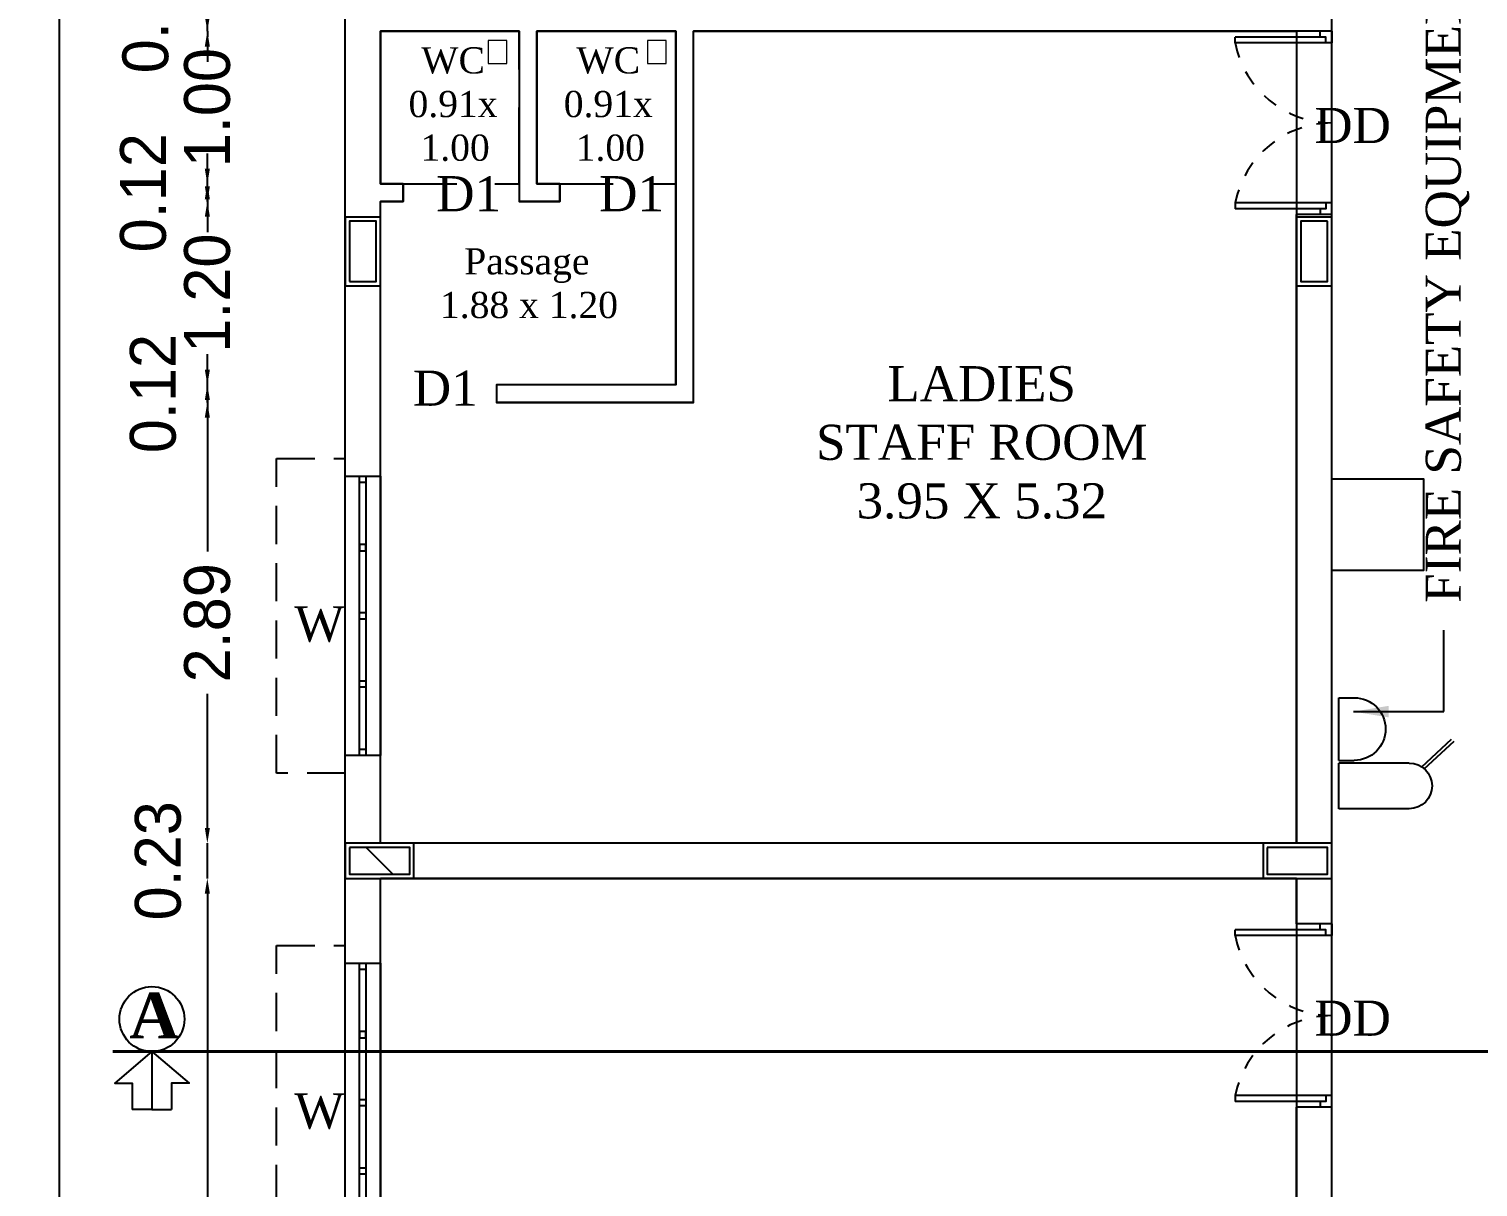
# Model space of a CAD drawing. Header units: metres. Extents: x 3396 to 3562, y 2179 to 2331.
# Drawn here: x 3396.13 to 3405.62, y 2210.59 to 2218.17 of the extents above; entities that cross this region are included whole.
import ezdxf

# ---------------------------------------------------------------- set-up
doc = ezdxf.new("R2010")
doc.units = ezdxf.units.M
doc.header["$PDMODE"] = 34
doc.linetypes.add('HIDDEN', pattern=[0.375, 0.25, -0.125])
for name, color, linetype in [('BLK_1_FLR_2_BLT_UP_AREA', 26, 'Continuous'), ('BLK_1_FLR_2_CARPET_AREA', 25, 'Continuous'), ('BLK_1_FLR_2_DRINKING_WATER', 2, 'Continuous'), ('BLK_1_FLR_2_WATER_CLOSET', 213, 'Continuous')]:
    doc.layers.add(name, color=color, linetype=linetype)
doc.layers.add('BLK_1_FLR_2_WASH', color=243, linetype='Continuous', lineweight=5)
doc.styles.add('outer', font='BKANT.TTF')
doc.styles.get("Standard").update_dxf_attribs({"font": 'arial.ttf'})
doc.dimstyles.new('Banu', dxfattribs={"dimtxt": 0.35, "dimasz": 0.23, "dimexe": 1, "dimexo": 1, "dimgap": 0.1, "dimtad": 0, "dimzin": 1, "dimdsep": 46, "dimtxsty": 'outer', "dimcen": 0.15, "dimdle": 1, "dimse1": 1, "dimse2": 1, "dimclrt": 7, "dimadec": 0, "dimazin": 0, "dimtfac": 1, "dimtix": 1, "dimtmove": 1, "dimatfit": 0, "dimfxl": 0, "dimtolj": 1, "dimtzin": 0, "dimarcsym": 0})

# ---------------------------------------------------------------- blocks, each defined once
blk = doc.blocks.new('A$C266D3B0D')
at = {"color": 1}
for p, q in [((-0.0678, 0.6794), (-0.0678, 0.6034)), ((-0.0678, 0.6794), (0.0082, 0.6794)), ((-0.0678, 0.6034), (-0.0298, 0.6034)), ((-0.0298, 0.6414), (0.5653, 0.6414)), ((-0.0298, 0.6034), (0.5653, 0.6034)), ((0.5653, 0.6034), (0.5653, 0.6414)), ((-0.0678, -0.4446), (-0.0298, -0.4446)), ((-0.0678, -0.5206), (-0.0678, -0.4446)), ((-0.0298, -0.4446), (0.5653, -0.4446)), ((0.5653, -0.4446), (0.5653, -0.4826)), ((-0.0678, -0.5206), (0.0082, -0.5206)), ((-0.0298, -0.4826), (0.5653, -0.4826))]:
    blk.add_line(p, q, dxfattribs=at)
for points in [[(-0.0678, 0.6034), (-0.0298, 0.6034), (-0.0298, 0.6414), (0.0082, 0.6414), (0.0082, 0.6794)], [(-0.0678, -0.4446), (-0.0298, -0.4446), (-0.0298, -0.4826), (0.0082, -0.4826), (0.0082, -0.5206)]]:
    blk.add_lwpolyline(points, dxfattribs=at)
at = {"color": 1, "linetype": 'HIDDEN', "ltscale": 0.2}
for centre, start, end in [((-0.0722, 0.7292), 270.39016, 348.8397), ((-0.0722, -0.5704), 11.1603, 89.60984)]:
    blk.add_arc(centre, 0.6498, start, end, dxfattribs=at)
blk = doc.blocks.new('A$C35006C9F')
h = blk.add_hatch()
h.set_pattern_fill('ANSI31', color=256, scale=2)
h.set_pattern_definition([(45, (-3161.1406, -1435.413), (-4.490128, 4.490128), [])])
h.paths.add_polyline_path([(-0.1294, 0.0454), (-0.3049, 0.0454), (-0.3049, -0.3502), (-0.1294, -0.3502)])
for points in [[(-0.1021, 0.0726), (-0.3321, 0.0726), (-0.3321, -0.3774), (-0.1021, -0.3774)], [(-0.1294, 0.0454), (-0.3049, 0.0454), (-0.3049, -0.3502), (-0.1294, -0.3502)]]:
    blk.add_lwpolyline(points, close=True)
blk = doc.blocks.new('A$C55881101')
for p, q in [((0.192, 0.691), (0.925, 1.481)), ((0.242, 0.626), (0.975, 1.416)), ((-0.869, 0.291), (-0.869, -1.574)), ((0.342, 0.291), (0.342, -1.574)), ((0.415, -1.574), (0.415, -1.17)), ((2.079, -1.574), (2.079, -1.17)), ((-0.869, -1.574), (0.342, -1.574)), ((0.415, -1.574), (2.079, -1.574))]:
    blk.add_line(p, q)
for centre, radius in [((-0.263, 0.291), 0.606), ((1.247, -1.17), 0.832)]:
    blk.add_arc(centre, radius, 0, 180)
blk = doc.blocks.new('*D354')
at = {"color": 0, "lineweight": -2, "ltscale": 2}
for p, q in [((3397.2999, 2212.5071), (3397.2999, 2210.0698)), ((3397.2999, 2206.7071), (3397.2999, 2209.1443))]:
    blk.add_line(p, q, dxfattribs=at)
at = {"color": 0, "ltscale": 2}
for points in [[(3397.2833, 2212.5071), (3397.3166, 2212.5071), (3397.2999, 2212.6071)], [(3397.2833, 2206.7071), (3397.3166, 2206.7071), (3397.2999, 2206.6071)]]:
    blk.add_solid(points, dxfattribs=at)
at = {"layer": 'Defpoints', "color": 0, "ltscale": 2}
for p in [(3397.2999, 2212.6071), (3397.4011, 2212.6071), (3397.4011, 2206.6071)]:
    blk.add_point(p, dxfattribs=at)
at = {"color": 7, "ltscale": 2, "insert": (3397.2999, 2209.6071), "char_height": 0.3, "attachment_point": 5, "rotation": 90, "style": 'outer'}
blk.add_mtext('\\A1;6.00', dxfattribs=at)
blk = doc.blocks.new('*D355')
at = {"color": 0, "lineweight": -2, "ltscale": 2}
for p, q in [((3397.2999, 2212.9371), (3397.2999, 2213.0371)), ((3397.2999, 2212.6071), (3397.2999, 2212.8371)), ((3397.2999, 2212.5071), (3397.2999, 2212.4071))]:
    blk.add_line(p, q, dxfattribs=at)
at = {"color": 0, "ltscale": 2}
for points in [[(3397.2833, 2212.9371), (3397.3166, 2212.9371), (3397.2999, 2212.8371)], [(3397.2833, 2212.5071), (3397.3166, 2212.5071), (3397.2999, 2212.6071)]]:
    blk.add_solid(points, dxfattribs=at)
at = {"layer": 'Defpoints', "color": 0, "ltscale": 2}
for p in [(3397.2999, 2212.8371), (3397.4011, 2212.8371), (3397.4011, 2212.6071)]:
    blk.add_point(p, dxfattribs=at)
at = {"color": 7, "ltscale": 2, "insert": (3396.9777, 2212.7221), "char_height": 0.3, "attachment_point": 5, "rotation": 90, "style": 'outer'}
blk.add_mtext('\\A1;0.23', dxfattribs=at)
blk = doc.blocks.new('*D356')
at = {"color": 0, "lineweight": -2, "ltscale": 2}
for p, q in [((3397.2999, 2215.6242), (3397.2999, 2214.7468)), ((3397.2999, 2212.9371), (3397.2999, 2213.8145))]:
    blk.add_line(p, q, dxfattribs=at)
at = {"color": 0, "ltscale": 2}
for points in [[(3397.2833, 2215.6242), (3397.3166, 2215.6242), (3397.2999, 2215.7242)], [(3397.2833, 2212.9371), (3397.3166, 2212.9371), (3397.2999, 2212.8371)]]:
    blk.add_solid(points, dxfattribs=at)
at = {"layer": 'Defpoints', "color": 0, "ltscale": 2}
for p in [(3397.2999, 2215.7242), (3397.4011, 2215.7242), (3397.4011, 2212.8371)]:
    blk.add_point(p, dxfattribs=at)
at = {"color": 7, "ltscale": 2, "insert": (3397.2999, 2214.2806), "char_height": 0.3, "attachment_point": 5, "rotation": 90, "style": 'outer'}
blk.add_mtext('\\A1;2.89', dxfattribs=at)
blk = doc.blocks.new('*D357')
at = {"color": 0, "lineweight": -2, "ltscale": 2}
for p, q in [((3397.2999, 2215.9392), (3397.2999, 2216.0392)), ((3397.2999, 2215.7242), (3397.2999, 2215.8392)), ((3397.2999, 2215.6242), (3397.2999, 2215.5242))]:
    blk.add_line(p, q, dxfattribs=at)
at = {"color": 0, "ltscale": 2}
for points in [[(3397.2833, 2215.9392), (3397.3166, 2215.9392), (3397.2999, 2215.8392)], [(3397.2833, 2215.6242), (3397.3166, 2215.6242), (3397.2999, 2215.7242)]]:
    blk.add_solid(points, dxfattribs=at)
at = {"layer": 'Defpoints', "color": 0, "ltscale": 2}
for p in [(3397.2999, 2215.8392), (3397.4011, 2215.8392), (3397.4011, 2215.7242)]:
    blk.add_point(p, dxfattribs=at)
at = {"color": 7, "ltscale": 2, "insert": (3396.9449, 2215.7817), "char_height": 0.3, "attachment_point": 5, "rotation": 90, "style": 'outer'}
blk.add_mtext('\\A1;0.12', dxfattribs=at)
blk = doc.blocks.new('*D358')
at = {"color": 0, "lineweight": -2, "ltscale": 2}
for p, q in [((3397.2999, 2217.1392), (3397.2999, 2217.2392)), ((3397.2999, 2217.0392), (3397.2999, 2216.9021)), ((3397.2999, 2215.8392), (3397.2999, 2215.9762)), ((3397.2999, 2215.7392), (3397.2999, 2215.6392))]:
    blk.add_line(p, q, dxfattribs=at)
at = {"color": 0, "ltscale": 2}
for points in [[(3397.2833, 2217.1392), (3397.3166, 2217.1392), (3397.2999, 2217.0392)], [(3397.2833, 2215.7392), (3397.3166, 2215.7392), (3397.2999, 2215.8392)]]:
    blk.add_solid(points, dxfattribs=at)
at = {"layer": 'Defpoints', "color": 0, "ltscale": 2}
for p in [(3397.2999, 2217.0392), (3397.4011, 2217.0392), (3397.4011, 2215.8392)]:
    blk.add_point(p, dxfattribs=at)
at = {"color": 7, "ltscale": 2, "insert": (3397.2999, 2216.4392), "char_height": 0.3, "attachment_point": 5, "rotation": 90, "style": 'outer'}
blk.add_mtext('\\A1;1.20', dxfattribs=at)
blk = doc.blocks.new('*D359')
at = {"color": 0, "lineweight": -2, "ltscale": 2}
for p, q in [((3397.2999, 2217.2542), (3397.2999, 2217.3542)), ((3397.2999, 2217.0392), (3397.2999, 2217.1542)), ((3397.2999, 2216.9392), (3397.2999, 2216.8392))]:
    blk.add_line(p, q, dxfattribs=at)
at = {"color": 0, "ltscale": 2}
for points in [[(3397.2833, 2217.2542), (3397.3166, 2217.2542), (3397.2999, 2217.1542)], [(3397.2833, 2216.9392), (3397.3166, 2216.9392), (3397.2999, 2217.0392)]]:
    blk.add_solid(points, dxfattribs=at)
at = {"layer": 'Defpoints', "color": 0, "ltscale": 2}
for p in [(3397.2999, 2217.1542), (3397.4011, 2217.1542), (3397.4011, 2217.0392)]:
    blk.add_point(p, dxfattribs=at)
at = {"color": 7, "ltscale": 2, "insert": (3396.8805, 2217.0967), "char_height": 0.3, "attachment_point": 5, "rotation": 90, "style": 'outer'}
blk.add_mtext('\\A1;0.12', dxfattribs=at)
blk = doc.blocks.new('*D360')
at = {"color": 0, "lineweight": -2, "ltscale": 2}
for p, q in [((3397.2999, 2218.2542), (3397.2999, 2218.3542)), ((3397.2999, 2218.1542), (3397.2999, 2218.1171)), ((3397.2999, 2217.1542), (3397.2999, 2217.1912)), ((3397.2999, 2217.0542), (3397.2999, 2216.9542))]:
    blk.add_line(p, q, dxfattribs=at)
at = {"color": 0, "ltscale": 2}
for points in [[(3397.2833, 2218.2542), (3397.3166, 2218.2542), (3397.2999, 2218.1542)], [(3397.2833, 2217.0542), (3397.3166, 2217.0542), (3397.2999, 2217.1542)]]:
    blk.add_solid(points, dxfattribs=at)
at = {"layer": 'Defpoints', "color": 0, "ltscale": 2}
for p in [(3397.2999, 2218.1542), (3397.4011, 2218.1542), (3397.4011, 2217.1542)]:
    blk.add_point(p, dxfattribs=at)
at = {"color": 7, "ltscale": 2, "insert": (3397.2999, 2217.6542), "char_height": 0.3, "attachment_point": 5, "rotation": 90, "style": 'outer'}
blk.add_mtext('\\A1;1.00', dxfattribs=at)
blk = doc.blocks.new('*D361')
at = {"color": 0, "lineweight": -2, "ltscale": 2}
for p, q in [((3397.2999, 2218.4842), (3397.2999, 2218.5842)), ((3397.2999, 2218.1542), (3397.2999, 2218.3842)), ((3397.2999, 2218.0542), (3397.2999, 2217.9542))]:
    blk.add_line(p, q, dxfattribs=at)
at = {"color": 0, "ltscale": 2}
for points in [[(3397.2833, 2218.4842), (3397.3166, 2218.4842), (3397.2999, 2218.3842)], [(3397.2833, 2218.0542), (3397.3166, 2218.0542), (3397.2999, 2218.1542)]]:
    blk.add_solid(points, dxfattribs=at)
at = {"layer": 'Defpoints', "color": 0, "ltscale": 2}
for p in [(3397.2999, 2218.3842), (3397.4011, 2218.3842), (3397.4011, 2218.1542)]:
    blk.add_point(p, dxfattribs=at)
at = {"color": 7, "ltscale": 2, "insert": (3396.8959, 2218.2692), "char_height": 0.3, "attachment_point": 5, "rotation": 90, "style": 'outer'}
blk.add_mtext('\\A1;0.23', dxfattribs=at)
blk = doc.blocks.new('*D368')
at = {"color": 0, "lineweight": -2, "ltscale": 2}
for p, q in [((3396.3289, 2223.2508), (3396.3289, 2202.9188)), ((3396.3289, 2181.4271), (3396.3289, 2201.7591))]:
    blk.add_line(p, q, dxfattribs=at)
at = {"color": 0, "ltscale": 2}
for points in [[(3396.3122, 2223.2508), (3396.3455, 2223.2508), (3396.3289, 2223.3508)], [(3396.3122, 2181.4271), (3396.3455, 2181.4271), (3396.3289, 2181.3271)]]:
    blk.add_solid(points, dxfattribs=at)
at = {"layer": 'Defpoints', "color": 0, "ltscale": 2}
for p in [(3396.3054, 2223.3508), (3396.3054, 2181.3271), (3396.3289, 2181.3271)]:
    blk.add_point(p, dxfattribs=at)
at = {"color": 7, "ltscale": 2, "insert": (3396.3289, 2202.3389), "char_height": 0.3, "attachment_point": 5, "rotation": 90, "style": 'outer'}
blk.add_mtext('\\A1;42.02', dxfattribs=at)

msp = doc.modelspace()

# ---------------------------------------------------------------- linework, layer by layer
for p, q in [((3398.20273, 2181.32709), (3398.20273, 2223.35079)), ((3404.66273, 2218.15418), (3404.66273, 2222.20902)), ((3398.43273, 2217.15418), (3398.43273, 2218.15418)), ((3399.34273, 2218.15418), (3398.43273, 2218.15418)), ((3398.43273, 2218.15418), (3398.43273, 2217.15418)), ((3399.34273, 2218.15418), (3399.34273, 2217.03918)), ((3400.36773, 2218.15418), (3399.45773, 2218.15418)), ((3399.45773, 2218.15418), (3399.45773, 2217.15418)), ((3400.36773, 2215.83918), (3400.36773, 2218.15418)), ((3404.66273, 2218.15418), (3400.48273, 2218.15418)), ((3400.48273, 2215.72418), (3400.48273, 2218.15418)), ((3398.58273, 2217.15418), (3398.43273, 2217.15418)), ((3398.58273, 2217.15418), (3398.58273, 2217.03918)), ((3399.60773, 2217.15418), (3399.45773, 2217.15418)), ((3399.60773, 2217.15418), (3399.60773, 2217.03918)), ((3398.43273, 2212.83709), (3398.43273, 2217.03918)), ((3398.58273, 2217.03918), (3398.43273, 2217.03918)), ((3399.60773, 2217.03918), (3399.34273, 2217.03918)), ((3404.43273, 2212.83709), (3404.43273, 2216.95418)), ((3404.66273, 2216.95418), (3404.43273, 2216.95418)), ((3404.66273, 2212.30842), (3404.66273, 2216.95418)), ((3399.19273, 2215.83918), (3399.19273, 2215.72418)), ((3400.36773, 2215.83918), (3399.19273, 2215.83918)), ((3400.48273, 2215.72418), (3399.19273, 2215.72418)), ((3404.43273, 2212.83709), (3398.43273, 2212.83709)), ((3398.43273, 2206.60709), (3398.43273, 2212.60709)), ((3404.43273, 2212.60709), (3398.43273, 2212.60709)), ((3404.43273, 2212.30842), (3404.43273, 2212.60709)), ((3404.66273, 2212.30842), (3404.43273, 2212.30842)), ((3404.43273, 2208.06666), (3404.43273, 2211.10842)), ((3404.66273, 2211.10842), (3404.43273, 2211.10842)), ((3404.66273, 2208.06666), (3404.66273, 2211.10842))]:
    msp.add_line(p, q)
at = {"linetype": 'HIDDEN'}
for points in [[(3398.20273, 2213.29628), (3397.75273, 2213.29628), (3397.75273, 2215.35628), (3398.20273, 2215.35628)], [(3398.20273, 2210.10731), (3397.75273, 2210.10731), (3397.75273, 2212.16731), (3398.20273, 2212.16731)]]:
    msp.add_lwpolyline(points, dxfattribs=at)
for points in [[(3398.20273, 2213.41128), (3398.20273, 2215.24128), (3398.43273, 2215.24128), (3398.43273, 2213.41128)], [(3398.29697, 2213.41128), (3398.29697, 2215.24128), (3398.33849, 2215.24128), (3398.33849, 2213.41128)], [(3398.29697, 2215.19977), (3398.29697, 2215.24128), (3398.33849, 2215.24128), (3398.33849, 2215.19977)], [(3398.29697, 2214.79416), (3398.29697, 2214.75265), (3398.33849, 2214.75265), (3398.33849, 2214.79416)], [(3398.29697, 2214.30552), (3398.29697, 2214.34704), (3398.33849, 2214.34704), (3398.33849, 2214.30552)], [(3398.29697, 2213.8584), (3398.29697, 2213.89992), (3398.33849, 2213.89992), (3398.33849, 2213.8584)], [(3398.29697, 2213.41128), (3398.29697, 2213.4528), (3398.33849, 2213.4528), (3398.33849, 2213.41128)], [(3398.20273, 2210.22231), (3398.20273, 2212.05231), (3398.43273, 2212.05231), (3398.43273, 2210.22231)], [(3398.29697, 2210.22231), (3398.29697, 2212.05231), (3398.33849, 2212.05231), (3398.33849, 2210.22231)], [(3398.29697, 2212.01079), (3398.29697, 2212.05231), (3398.33849, 2212.05231), (3398.33849, 2212.01079)], [(3398.29697, 2211.60519), (3398.29697, 2211.56367), (3398.33849, 2211.56367), (3398.33849, 2211.60519)], [(3398.29697, 2211.11655), (3398.29697, 2211.15807), (3398.33849, 2211.15807), (3398.33849, 2211.11655)], [(3398.29697, 2210.66943), (3398.29697, 2210.71095), (3398.33849, 2210.71095), (3398.33849, 2210.66943)]]:
    msp.add_lwpolyline(points, close=True)
at = {"linetype": 'HIDDEN', "ltscale": 3, "const_width": 0.02}
msp.add_lwpolyline([(3396.67921, 2211.47289), (3415.80821, 2211.47289)], dxfattribs=at)
for points in [[(3396.93716, 2211.47289), (3396.69426, 2211.26693), (3396.80839, 2211.26693), (3396.80839, 2211.09365)], [(3396.93716, 2211.47289), (3396.93716, 2211.09365)], [(3396.93716, 2211.47289), (3397.18005, 2211.26693), (3397.06592, 2211.26693), (3397.06592, 2211.09365)], [(3396.93716, 2211.09365), (3396.80839, 2211.09365)], [(3396.93716, 2211.09365), (3397.06592, 2211.09365)]]:
    msp.add_lwpolyline(points)
msp.add_circle((3396.93716, 2211.68551), 0.21262)
at = {"layer": 'BLK_1_FLR_2_BLT_UP_AREA', "color": 26, "ltscale": 400}
msp.add_lwpolyline([(3398.20273, 2223.35079), (3415.10773, 2223.35079), (3415.10773, 2181.32709), (3398.20273, 2181.32709)], close=True, dxfattribs=at)
at = {"layer": 'BLK_1_FLR_2_CARPET_AREA', "color": 26, "linetype": 'Continuous'}
for points in [[(3404.66273, 2195.91709), (3404.66273, 2222.20902)], [(3398.43273, 2212.83709), (3398.43273, 2217.03918), (3398.58273, 2217.03918), (3398.58273, 2217.15418), (3398.43273, 2217.15418), (3398.43273, 2218.15418), (3399.34273, 2218.15418), (3399.34273, 2217.03918), (3399.60773, 2217.03918), (3399.60773, 2217.15418), (3399.45773, 2217.15418), (3399.45773, 2218.15418), (3400.36773, 2218.15418), (3400.36773, 2215.83918), (3399.19273, 2215.83918), (3399.19273, 2215.72418), (3400.48273, 2215.72418), (3400.48273, 2218.15418), (3404.43273, 2218.15418), (3404.43273, 2212.83709), (3398.43273, 2212.83709)]]:
    msp.add_lwpolyline(points, dxfattribs=at)
msp.add_lwpolyline([(3398.43273, 2212.60709), (3404.43273, 2212.60709), (3404.43273, 2206.60709), (3398.43273, 2206.60709)], close=True, dxfattribs=at)
at = {"layer": 'BLK_1_FLR_2_DRINKING_WATER', "color": 7}
msp.add_lwpolyline([(3404.66273, 2215.2231), (3405.26273, 2215.2231), (3405.26273, 2214.6231), (3404.66273, 2214.6231)], close=True, dxfattribs=at)
at = {"layer": 'BLK_1_FLR_2_WASH', "color": 60}
for points in [[(3399.13883, 2218.09276), (3399.13883, 2217.94276), (3399.26133, 2217.94276), (3399.26133, 2218.09276)], [(3400.18252, 2218.09274), (3400.18252, 2217.94274), (3400.30501, 2217.94274), (3400.30501, 2218.09274)]]:
    msp.add_lwpolyline(points, close=True, dxfattribs=at)
at = {"layer": 'BLK_1_FLR_2_WATER_CLOSET', "color": 1, "linetype": 'HIDDEN', "ltscale": 2}
for points in [[(3398.43273, 2217.15418), (3399.34273, 2217.15418), (3399.34273, 2218.15418), (3398.43273, 2218.15418)], [(3399.45773, 2217.15418), (3400.36773, 2217.15418), (3400.36773, 2218.15418), (3399.45773, 2218.15418)]]:
    msp.add_lwpolyline(points, close=True, dxfattribs=at)

# ---------------------------------------------------------------- block references
for name, p, rotation in [('A$C266D3B0D', (3404.59493, 2217.63359), 180), ('A$C35006C9F', (3398.10059, 2216.56038), 180.0000000035889), ('A$C35006C9F', (3398.27533, 2212.93923), 90), ('A$C35006C9F', (3404.28533, 2212.93923), 90), ('A$C266D3B0D', (3404.59493, 2211.78783), 180)]:
    msp.add_blockref(name, p, dxfattribs=dict(rotation=rotation))
msp.add_blockref('A$C35006C9F', (3404.76487, 2216.86517))
at = {"xscale": -0.2464959775287435, "yscale": 0.2464959775287435, "zscale": 0.2464959775287435, "rotation": 270}
msp.add_blockref('A$C55881101', (3405.09808, 2213.2774), dxfattribs=at)

# ---------------------------------------------------------------- texts
at = {"insert": (3405.27771, 2213.33166), "char_height": 0.23, "attachment_point": 1, "rotation": 90}
msp.add_mtext_dynamic_manual_height_columns('{\\fTimes New Roman|b0|i0|c0|p18;\\W6.21777;  \\W1;FIRE SAFETY EQUIPMENT}', width=6.248637, gutter_width=12.5, heights=[0], dxfattribs=at)
at = {"attachment_point": 1}
for s, width, insert, char_height in [('{\\fTimes New Roman|b0|i0|c0|p18;\\W5.20184; \\W1;WC\\P{\\W3.924501; }0.91x\\P{\\W5.133485; }1.00}', 1.0546687, (3398.36319, 2218.04961), 0.1715383), ('{\\fTimes New Roman|b0|i0|c0|p18;\\W5.20184; \\W1;WC\\P{\\W3.924501; }0.91x\\P{\\W5.133485; }1.00}', 1.0546687, (3399.37951, 2218.04961), 0.1715383), ('{\\fTimes New Roman|b0|i0|c0|p18;\\W1.63193; \\W1;DD}', 0.7488848, (3404.40669, 2217.65229), 0.23), ('{\\fTimes New Roman|b0|i0|c0|p18;\\W2.24424; \\W1;D1}', 0.7488848, (3398.60383, 2217.20565), 0.23), ('{\\fTimes New Roman|b0|i0|c0|p18;\\W2.24424; \\W1;D1}', 0.7488848, (3399.6708, 2217.20565), 0.23), ('{\\fTimes New Roman|b0|i0|c0|p18;\\W6.64478; \\W1;Passage\\P{\\W4.192634; }1.88 x 1.20}', 1.6320576, (3398.55157, 2216.7336), 0.1715383), ('{\\fTimes New Roman|b0|i0|c0|p18;\\W2.24424; \\W1;D1}', 0.7488848, (3398.45072, 2215.93199), 0.23), ('{\\fTimes New Roman|b0|i0|c0|p18;\\W8.57628;  \\W1;LADIES \\P\\W5.88927;  \\W1;STAFF ROOM\\P\\W7.41759;  \\W1;3.95 X 5.32}', 4.0949333, (3400.2627, 2215.96133), 0.23), ('{\\fTimes New Roman|b0|i0|c0|p18;\\W2.56455; \\W1;W}', 0.7488848, (3397.6471, 2214.38876), 0.23), ('{\\fTimes New Roman|b1|i0|c0|p18;\\W1.96763; \\W1;A}', 0.7488848, (3396.56517, 2211.859), 0.3), ('{\\fTimes New Roman|b0|i0|c0|p18;\\W1.63193; \\W1;DD}', 0.7488848, (3404.40669, 2211.80653), 0.23), ('{\\fTimes New Roman|b0|i0|c0|p18;\\W2.56455; \\W1;W}', 0.7488848, (3397.6471, 2211.19978), 0.23)]:
    msp.add_mtext_dynamic_manual_height_columns(s, width=width, gutter_width=12.5, heights=[0], dxfattribs=dict(at, insert=insert, char_height=char_height))

# ---------------------------------------------------------------- dimensions: what is measured, and where the dimension line sits
at = {"ltscale": 2}
for base, p1, p2, angle, picture, middle in [((3396.32885, 2181.32709), (3396.30539, 2223.35079), (3396.30539, 2181.32709), 90, '*D368', (3396.32885, 2202.33894)), ((3397.29995, 2218.15418), (3397.40109, 2217.15418), (3397.40109, 2218.15418), 270, '*D360', (3397.29995, 2217.65418)), ((3397.29995, 2217.03918), (3397.40109, 2215.83918), (3397.40109, 2217.03918), 270, '*D358', (3397.29995, 2216.43918)), ((3397.29995, 2215.72418), (3397.40109, 2212.83709), (3397.40109, 2215.72418), 270, '*D356', (3397.29995, 2214.28064)), ((3397.29995, 2212.60709), (3397.40109, 2206.60709), (3397.40109, 2212.60709), 270, '*D354', (3397.29995, 2209.60709))]:
    dim = msp.add_linear_dim(base=base, p1=p1, p2=p2, angle=angle, dimstyle='Banu', override={"dimtxt": 0.3, "dimasz": 0.1, "dimpost": '\\X'}, dxfattribs=at)
    dim.commit()
    dim.dimension.update_dxf_attribs({"geometry": picture, "text_midpoint": middle})
for base, p1, p2, picture, middle in [((3397.29995, 2218.38418), (3397.40109, 2218.15418), (3397.40109, 2218.38418), '*D361', (3396.89594, 2218.26918)), ((3397.2999478977, 2217.1541819704), (3397.4010883631, 2217.0391819704), (3397.4010883631, 2217.1541819704), '*D359', (3396.880540498, 2217.0966819704)), ((3397.2999478977, 2215.8391819704), (3397.4010883631, 2215.7241819704), (3397.4010883631, 2215.8391819704), '*D357', (3396.9448685006, 2215.7816819704)), ((3397.29995, 2212.83709), (3397.40109, 2212.60709), (3397.40109, 2212.83709), '*D355', (3396.97767, 2212.72209))]:
    dim = msp.add_linear_dim(base=base, p1=p1, p2=p2, angle=270, dimstyle='Banu', override={"dimtxt": 0.3, "dimasz": 0.1, "dimpost": '\\X'}, dxfattribs=at)
    dim.commit()
    dim.dimension.update_dxf_attribs({"geometry": picture, "text_midpoint": middle, "dimtype": 160})

# ---------------------------------------------------------------- leaders
msp.add_leader([(3404.805, 2213.69907), (3405.39742, 2213.69907), (3405.39742, 2214.23261)], dimstyle='Banu', override={"dimgap": 0.1, "dimtad": 0})

doc.saveas('drawing.dxf')
